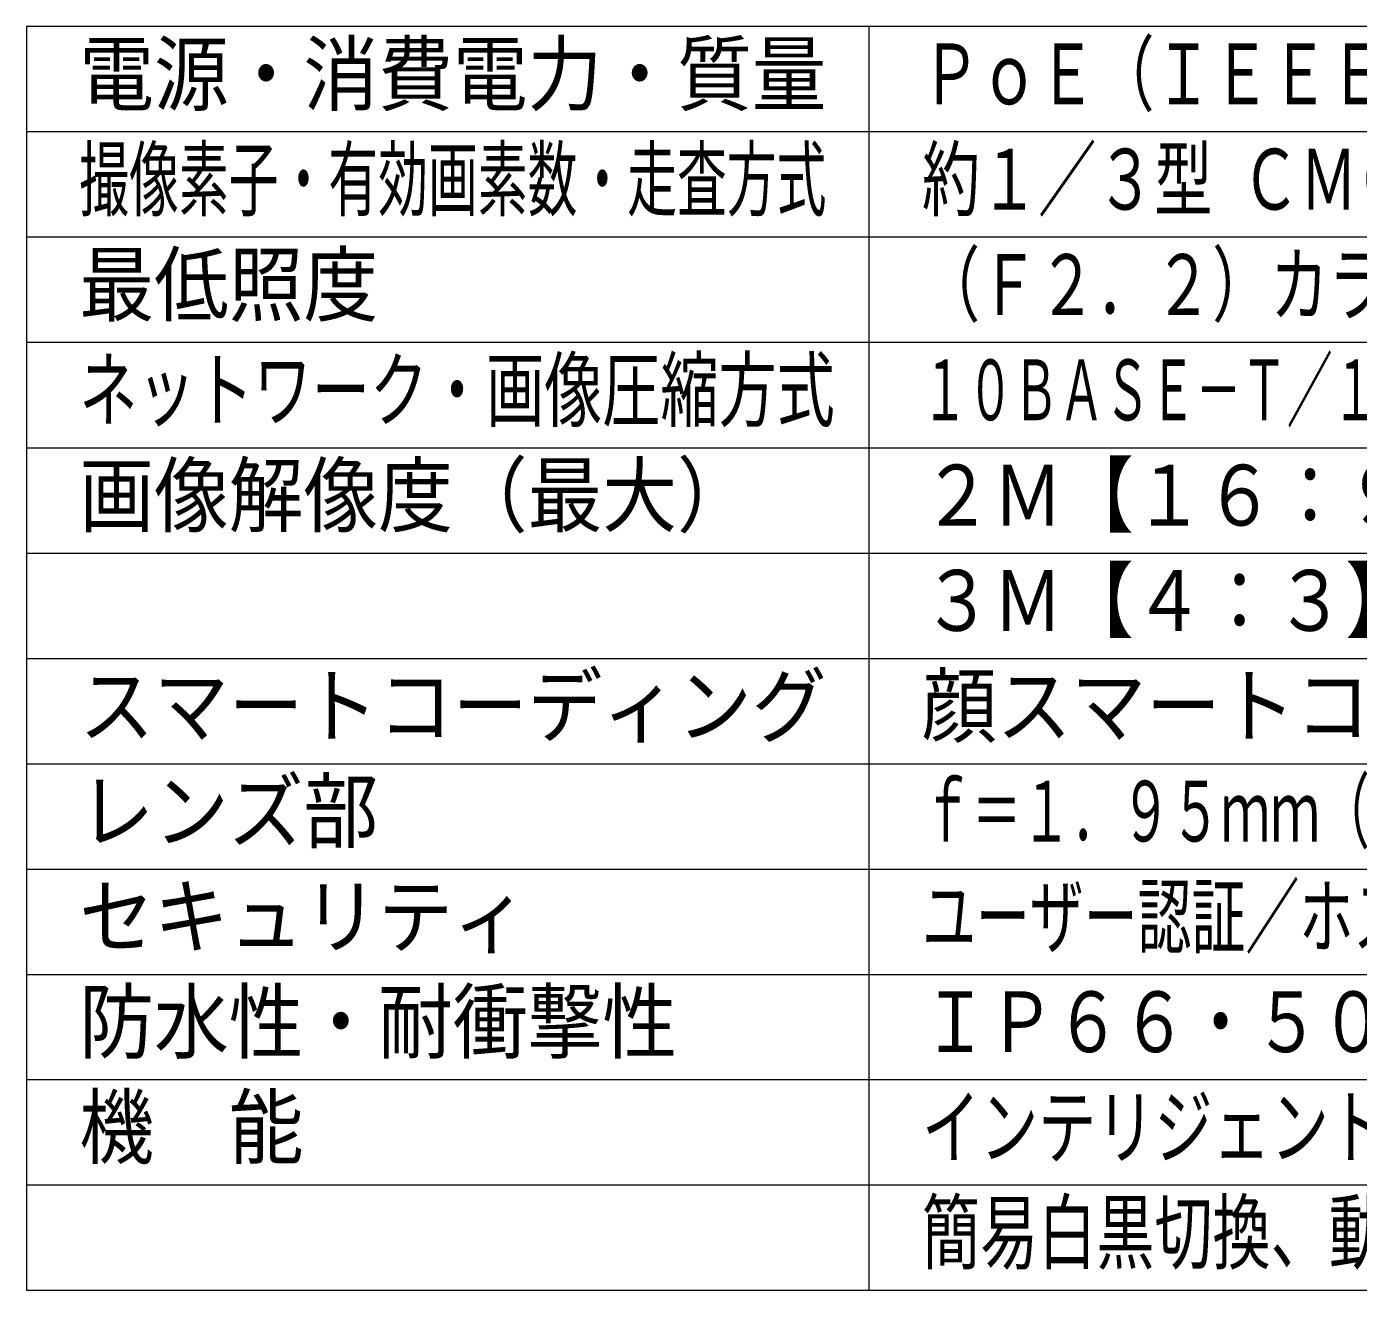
# Model space of a CAD drawing. Units: millimetres on the paper. Extents: x -63 to 64, y -58 to 59.
# Drawn here: x -62.5 to 0.7, y -54.6 to 5.4 of the extents above; entities that cross this region are included whole.
import ezdxf
from ezdxf.enums import TextEntityAlignment as Align

# ---------------------------------------------------------------- set-up
doc = ezdxf.new("R2010")
doc.units = ezdxf.units.MM
doc.layers.add('0-1_MOJI1', color=7, linetype='Continuous')
doc.layers.add('0-2_WAKU', color=4, linetype='Continuous', lineweight=9)
doc.styles.add('ＭＳ ゴシック', font='')
doc.styles.get('ＭＳ ゴシック').set_extended_font_data('MS Gothic')

msp = doc.modelspace()

# ---------------------------------------------------------------- linework, layer by layer
at = {"layer": '0-2_WAKU', "color": 3}
for p, q in [((62.485, 5.394), (-62.515, 5.394)), ((-62.515, 5.394), (-62.515, -54.606)), ((-22.515, -54.606), (-22.515, 5.394)), ((62.485, -54.606), (-62.515, -54.606))]:
    msp.add_line(p, q, dxfattribs=at)
at = {"layer": '0-2_WAKU'}
for p, q in [((62.485, 0.394), (-62.515, 0.394)), ((62.485, -4.606), (-62.515, -4.606)), ((62.485, -9.606), (-62.515, -9.606)), ((-62.515, -14.606), (62.485, -14.606)), ((-62.515, -19.606), (62.485, -19.606)), ((-62.515, -24.606), (62.485, -24.606)), ((-62.515, -29.606), (62.485, -29.606)), ((-62.515, -34.606), (62.485, -34.606)), ((-62.515, -39.606), (62.485, -39.606)), ((62.485, -44.606), (-62.515, -44.606)), ((62.485, -49.606), (-62.515, -49.606))]:
    msp.add_line(p, q, dxfattribs=at)

# ---------------------------------------------------------------- texts
at = {"layer": '0-1_MOJI1', "style": 'ＭＳ ゴシック'}
for s, height, width, p in [('ＰｏＥ（ＩＥＥＥ８０２．３ａｆ準拠）約３．１Ｗ・約４３０ｇ', 2.889, 0.7, (-20.015, 0.839)), ('電源・消費電力・質量', 2.889, 0.9, (-60.015, 0.839)), ('撮像素子・有効画素数・走査方式', 2.889, 0.6, (-60.015, -4.161)), ('約１／３型 ＣＭＯＳセンサー・約２４０万画素・プログレッシブ', 2.889, 0.7, (-20.015, -4.161)), ('最低照度', 2.889, 0.9, (-60.015, -9.161)), ('（Ｆ２．２）カラー：０．００１９ｌｘ、白黒：０．００１３ｌｘ', 2.886, 0.7, (-20.015, -9.161)), ('ネットワーク・画像圧縮方式', 2.889, 0.7, (-60.015, -14.161)), ('１０ＢＡＳＥ－Ｔ／１００ＢＡＳＥ－ＴＸ・Ｈ．２６５、Ｈ．２６４、ＪＰＥＧ', 2.886, 0.55, (-20.015, -14.161)), ('画像解像度（最大）', 2.889, 0.9, (-60.015, -19.161)), ('２Ｍ【１６：９】１９２０×１０８０（６０ｆｐｓ）', 2.889, 0.85, (-20.015, -19.161)), ('３Ｍ【４：３】２０４８×１５３６（３０ｆｐｓ）', 2.889, 0.85, (-20.015, -24.161)), ('スマートコーディング', 2.889, 0.9, (-60.015, -29.161)), ('顔スマートコーディング、ＧＯＰ制御', 2.889, 0.9, (-20.015, -29.161)), ('レンズ部', 2.889, 0.9, (-60.015, -34.161)), ('ｆ＝１．９５ｍｍ（１倍\u3000光学、３倍 ＥＸズーム ２Ｍ（１６：９）モード時）', 2.886, 0.6, (-20.015, -34.161)), ('セキュリティ', 2.889, 0.9, (-60.015, -39.161)), ('ユーザー認証／ホスト認証／ＨＴＴＰＳ／動画ファイルの改ざん検出', 2.886, 0.65, (-20.015, -39.161)), ('防水性・耐衝撃性', 2.889, 0.9, (-60.015, -44.161)), ('ＩＰ６６・５０Ｊ、ＩＫ１０', 2.886, 0.8, (-20.015, -44.161)), ('機\u3000能', 2.889, 0.9, (-60.015, -49.161)), ('インテリジェントオート、スーパーダイナミック、逆光／強光補正、', 2.889, 0.7, (-20.015, -49.161)), ('簡易白黒切換、動作検知、ｍｉｃｒｏＳＤスロット', 2.889, 0.7, (-20.015, -54.161))]:
    msp.add_text(s, height=height, dxfattribs=dict(at, width=width)).set_placement(p, align=Align.BOTTOM_LEFT)

doc.saveas('drawing.dxf')
